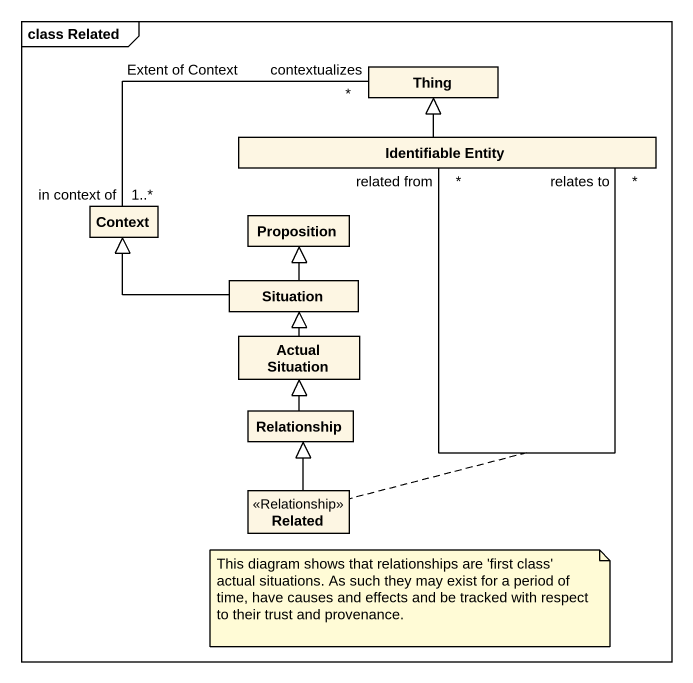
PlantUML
@startuml
mainframe class Related
hide circle
hide empty members
class Thing
class "Identifiable Entity" as Identifiable_Entity
class Context
class Proposition
class Situation
class "Actual Situation" as Actual_Situation
class Relationship
class Related <<Relationship>>
Identifiable_Entity -up-|> Thing
Identifiable_Entity "related from\n*" -- "relates to\n*" Identifiable_Entity
(Identifiable_Entity, Identifiable_Entity) .. Related
Context "in context of\n1..*" -right- "contextualizes\n*" Thing : Extent of Context
Situation -left-|> Context
Situation -up-|> Proposition
Actual_Situation -up-|> Situation
Relationship -up-|> Actual_Situation
Related -up-|> Relationship
note as N1
  This diagram shows that relationships are 'first class' actual situations. As such they may exist for a period of time, have causes and effects and be tracked with respect to their trust and provenance.
end note
@enduml
